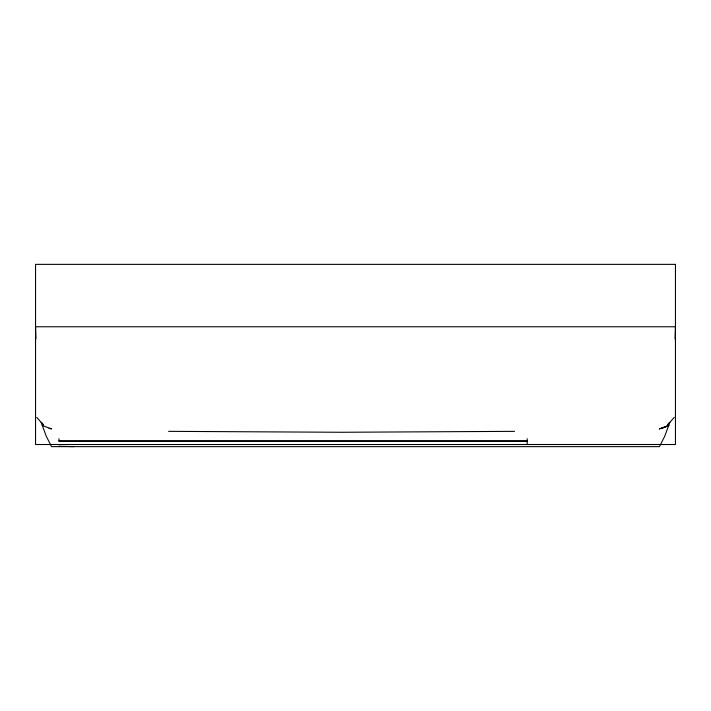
<?xml version="1.0" encoding="UTF-8"?>
<svg xmlns="http://www.w3.org/2000/svg" width="711" height="711" viewBox="0 0 711 711"><rect width="100%" height="100%" fill="white"/><g stroke="black" fill="none" stroke-linecap="round" stroke-linejoin="round"><path stroke-width="1.07" d="M675.086 338.934L675.45 326.767L35.55 326.767L35.914 338.934M41.158 422.414L46.277 436.252L51.547 446.632L659.452 446.632L664.723 436.252L669.842 422.414M674.215 417.393L667.451 425.08L669.087 422.867M668.82 425.48L659.452 428.902L668.82 425.48L661.977 428.369M514.551 431.346L341.573 432.27L168.596 431.346M58.96 440.864L527.18 440.864M527.18 441.282L58.96 441.282L58.96 438.696M58.96 446.286L73.784 446.632M519.279 444.473L519.928 444.508M49.023 428.369L51.547 428.902L42.18 425.48M41.913 422.867L43.549 425.08L36.785 417.393M527.18 438.696L527.18 444.508M675.45 264.368L35.55 264.368L35.55 444.508L675.45 444.508L675.45 264.368"/></g></svg>
